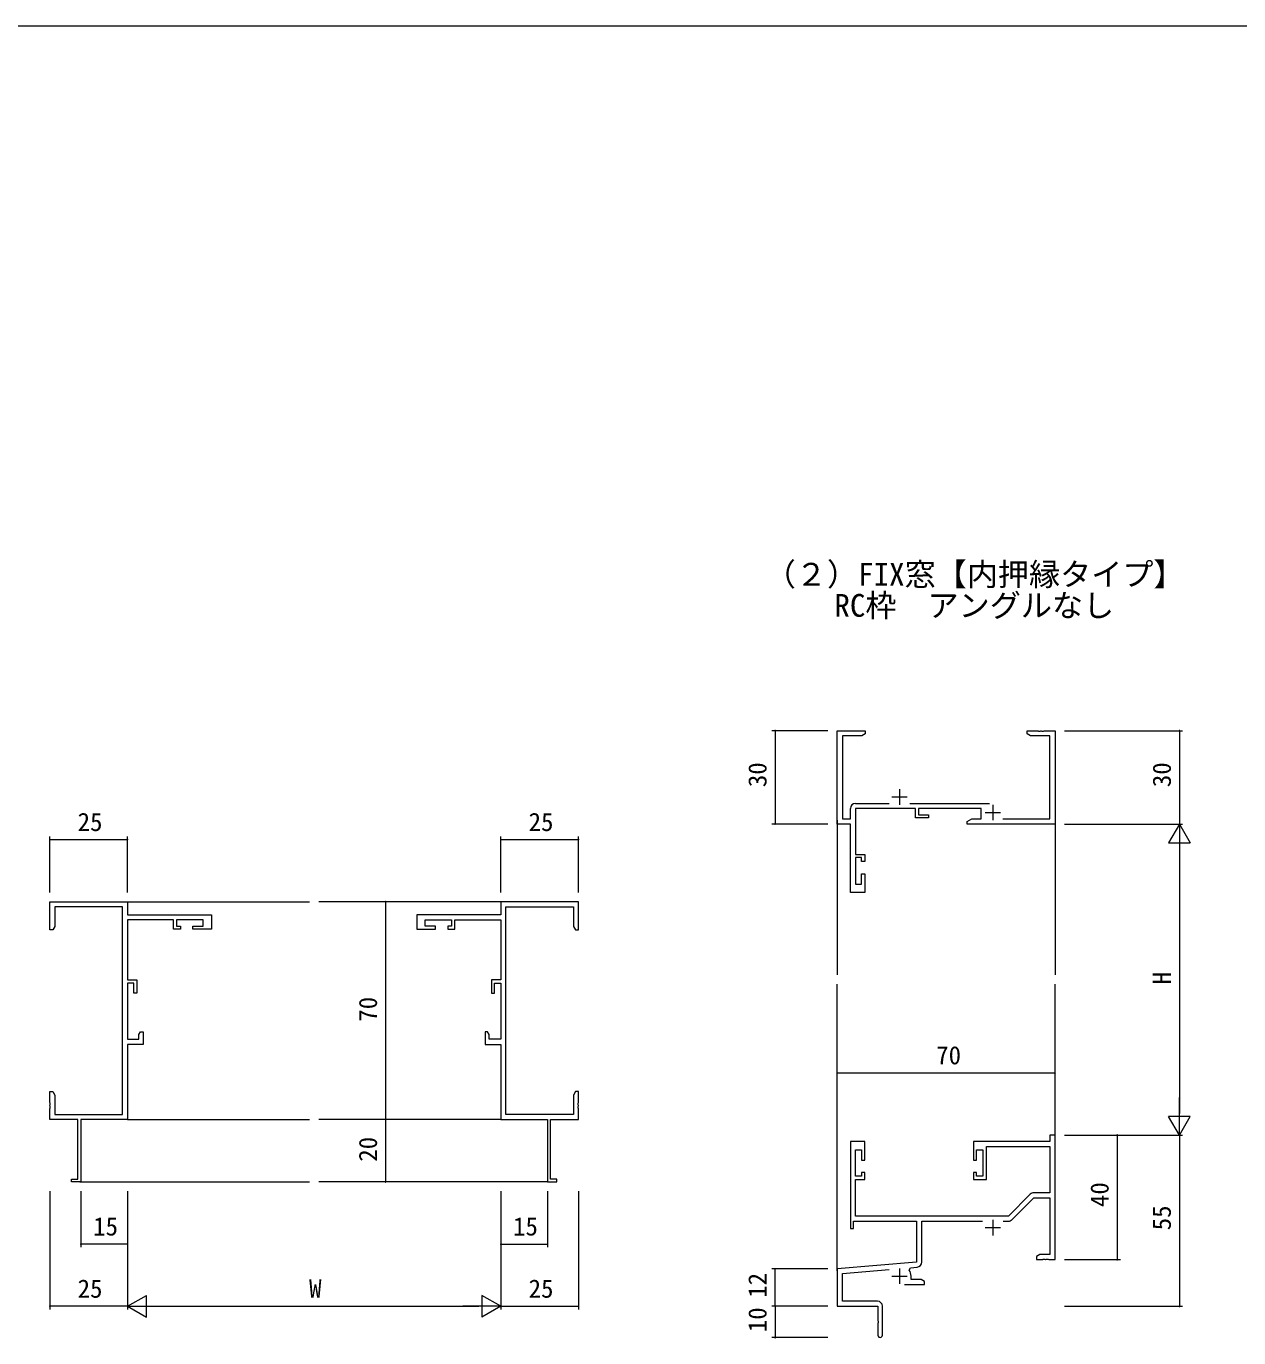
# Model space of a CAD drawing. Units: millimetres, scale not verified. Extents: x -1188 to 399, y -840 to 288.
# Drawn here: x -832.8 to -443, y -138.7 to 282.8 of the extents above; entities that cross this region are included whole.
import ezdxf
from ezdxf.enums import TextEntityAlignment as Align

# ---------------------------------------------------------------- set-up
doc = ezdxf.new("R2010")
doc.units = ezdxf.units.MM
doc.header["$LTSCALE"] = 4
for name, color, linetype, lineweight in [('0-1_YKK_ZWAK', 7, 'Continuous', 9), ('0-3_YKK_12', 2, 'Continuous', 9), ('0-4_YKK_D', 6, 'Continuous', 9), ('0-5_YKK_11', 7, 'Continuous', 9)]:
    doc.layers.add(name, color=color, linetype=linetype, lineweight=lineweight)
doc.layers.add('0-2_USER1', color=4, linetype='Continuous')
doc.styles.add('ＭＳ ゴシック', font='')
doc.styles.get('ＭＳ ゴシック').set_extended_font_data('MS Gothic')

msp = doc.modelspace()

# ---------------------------------------------------------------- linework, layer by layer
at = {"layer": '0-1_YKK_ZWAK'}
msp.add_line((357.6, 282.849), (-1182.4, 282.849), dxfattribs=at)
at = {"layer": '0-3_YKK_12'}
for p, q in [((-572.053, 27.687), (-572.053, -22.069)), ((-502.053, 26.432), (-502.053, -22.069)), ((-800.277, 1.435), (-741.778, 1.435)), ((-680.279, 1.435), (-738.778, 1.435)), ((-572.053, -117.137), (-572.053, -25.069)), ((-502.053, -73.57), (-502.053, -25.069)), ((-800.277, -68.565), (-741.778, -68.565)), ((-680.279, -68.565), (-738.778, -68.565)), ((-815.577, -88.565), (-741.778, -88.565)), ((-664.979, -88.565), (-738.778, -88.565))]:
    msp.add_line(p, q, dxfattribs=at)
at = {"layer": '0-4_YKK_D'}
for p, q in [((-575.053, 56.432), (-593.053, 56.432)), ((-592.053, 56.432), (-592.053, 26.432)), ((-499.053, 56.432), (-461.053, 56.432)), ((-462.053, 56.432), (-462.053, 26.432)), ((-575.053, 26.432), (-593.053, 26.432)), ((-499.053, 26.432), (-461.053, 26.432)), ((-499.053, 26.432), (-461.053, 26.432)), ((-462.053, 26.432), (-458.553, 20.37)), ((-462.053, 26.432), (-462.053, 14.308)), ((-825.277, 4.435), (-825.277, 22.435)), ((-825.277, 21.435), (-800.277, 21.435)), ((-800.277, 4.435), (-800.277, 22.435)), ((-680.277, 4.435), (-680.277, 22.435)), ((-680.277, 21.435), (-655.277, 21.435)), ((-655.277, 4.435), (-655.277, 22.435)), ((-462.053, 19.432), (-462.053, -66.57)), ((-692.881, 1.435), (-718.277, 1.435)), ((-717.277, 1.435), (-717.277, -68.565)), ((-572.053, -69.897), (-572.053, -52.565)), ((-572.053, -53.565), (-502.053, -53.565)), ((-502.053, -72.175), (-502.053, -52.565)), ((-462.053, -73.57), (-462.053, -61.445)), ((-692.881, -68.565), (-718.277, -68.565)), ((-692.881, -68.565), (-718.277, -68.565)), ((-717.277, -68.565), (-717.277, -88.565)), ((-462.053, -73.57), (-465.553, -67.507)), ((-458.553, -67.507), (-465.553, -67.507)), ((-462.053, -73.57), (-458.553, -67.507)), ((-499.053, -73.565), (-461.053, -73.565)), ((-499.053, -73.57), (-481.053, -73.57)), ((-499.053, -73.57), (-461.053, -73.57)), ((-482.053, -73.57), (-482.053, -113.565)), ((-462.053, -73.565), (-462.053, -128.565)), ((-825.275, -91.565), (-825.275, -129.565)), ((-815.277, -91.565), (-815.277, -109.565)), ((-800.277, -91.565), (-800.277, -109.565)), ((-800.275, -91.565), (-800.275, -129.565)), ((-800.275, -91.565), (-800.275, -129.565)), ((-692.881, -88.565), (-718.277, -88.565)), ((-680.277, -91.565), (-680.277, -109.565)), ((-680.277, -91.565), (-680.277, -129.565)), ((-680.277, -91.565), (-680.277, -129.565)), ((-665.277, -91.565), (-665.277, -109.565)), ((-655.277, -91.565), (-655.277, -129.565)), ((-800.277, -108.565), (-815.277, -108.565)), ((-680.277, -108.565), (-665.277, -108.565)), ((-499.053, -113.565), (-481.053, -113.565)), ((-575.053, -116.565), (-593.053, -116.565)), ((-592.053, -128.565), (-592.053, -116.565)), ((-800.275, -128.565), (-794.212, -125.065)), ((-794.212, -132.065), (-794.212, -125.065)), ((-686.339, -125.065), (-686.339, -132.065)), ((-680.277, -128.565), (-686.339, -125.065)), ((-800.275, -128.565), (-825.275, -128.565)), ((-800.275, -128.565), (-788.15, -128.565)), ((-800.275, -128.565), (-794.212, -132.065)), ((-793.275, -128.565), (-687.277, -128.565)), ((-680.277, -128.565), (-692.401, -128.565)), ((-680.277, -128.565), (-686.339, -132.065)), ((-680.277, -128.565), (-655.277, -128.565)), ((-575.053, -128.565), (-593.053, -128.565)), ((-575.053, -128.565), (-593.053, -128.565)), ((-592.053, -128.565), (-592.053, -138.565)), ((-499.053, -128.565), (-461.053, -128.565)), ((-575.053, -138.565), (-593.053, -138.565))]:
    msp.add_line(p, q, dxfattribs=at)
msp.add_lwpolyline([(-462.053, 26.432), (-465.553, 20.37), (-458.553, 20.37)], dxfattribs=at)
for centre, start, end in [((-592.053, 56.432), 90, 270), ((-592.053, 56.432), 270, 90), ((-462.053, 56.432), 90, 270), ((-462.053, 56.432), 270, 90), ((-592.053, 26.432), 90, 270), ((-592.053, 26.432), 270, 90), ((-825.277, 21.435), 0, 180), ((-825.277, 21.435), 180, 0), ((-800.277, 21.435), 0, 180), ((-800.277, 21.435), 180, 0), ((-680.277, 21.435), 0, 180), ((-680.277, 21.435), 180, 0), ((-655.277, 21.435), 0, 180), ((-655.277, 21.435), 180, 0), ((-717.277, 1.435), 90, 270), ((-717.277, 1.435), 270, 90), ((-572.053, -53.565), 0, 180), ((-572.053, -53.565), 180, 0), ((-502.053, -53.565), 0, 180), ((-502.053, -53.565), 180, 0), ((-717.277, -68.565), 90, 270), ((-717.277, -68.565), 90, 270), ((-717.277, -68.565), 270, 90), ((-717.277, -68.565), 270, 90), ((-482.053, -73.57), 90, 270), ((-482.053, -73.57), 270, 90), ((-717.277, -88.565), 90, 270), ((-717.277, -88.565), 270, 90), ((-815.277, -108.565), 0, 180), ((-815.277, -108.565), 180, 0), ((-800.277, -108.565), 0, 180), ((-800.277, -108.565), 180, 0), ((-680.277, -108.565), 0, 180), ((-680.277, -108.565), 180, 0), ((-665.277, -108.565), 0, 180), ((-665.277, -108.565), 180, 0), ((-482.053, -113.565), 90, 270), ((-482.053, -113.565), 270, 90), ((-592.053, -116.565), 90, 270), ((-592.053, -116.565), 270, 90), ((-825.275, -128.565), 0, 180), ((-825.275, -128.565), 180, 0), ((-655.277, -128.565), 0, 180), ((-655.277, -128.565), 180, 0), ((-592.053, -128.565), 90, 270), ((-592.053, -128.565), 90, 270), ((-592.053, -128.565), 270, 90), ((-592.053, -128.565), 270, 90), ((-462.053, -128.565), 90, 270), ((-462.053, -128.565), 270, 90), ((-592.053, -138.565), 90, 270), ((-592.053, -138.565), 270, 90)]:
    msp.add_arc(centre, 0.106, start, end, dxfattribs=at)
at = {"layer": '0-5_YKK_11'}
for p, q in [((-572.053, 26.432), (-572.053, 56.432)), ((-570.423, 54.802), (-570.423, 28.062)), ((-503.683, 54.802), (-509.962, 54.802)), ((-505.595, 56.432), (-502.053, 56.432)), ((-503.683, 28.062), (-503.683, 54.802)), ((-502.053, 56.432), (-502.053, 26.432)), ((-554.553, 35.132), (-549.553, 35.132)), ((-552.053, 37.632), (-552.053, 32.632)), ((-566.253, 33.062), (-555.404, 33.062)), ((-546.953, 31.432), (-566.223, 31.432)), ((-566.223, 31.432), (-566.223, 16.632)), ((-548.703, 33.062), (-523.146, 33.062)), ((-546.953, 28.432), (-546.953, 31.432)), ((-545.953, 31.432), (-545.953, 29.432)), ((-525.753, 31.432), (-545.953, 31.432)), ((-525.753, 28.062), (-525.753, 31.432)), ((-524.553, 30.132), (-519.553, 30.132)), ((-522.053, 32.632), (-522.053, 27.632)), ((-567.853, 26.432), (-572.053, 26.432)), ((-567.853, 4.432), (-567.853, 26.432)), ((-502.053, 26.432), (-530.253, 26.432)), ((-528.816, 28.062), (-525.753, 28.062)), ((-518.814, 28.062), (-503.683, 28.062)), ((-564.253, 7.132), (-564.253, 10.432)), ((-564.253, 10.432), (-563.253, 10.432)), ((-563.253, 10.432), (-563.253, 4.432)), ((-563.253, 4.432), (-567.853, 4.432)), ((-825.277, 1.435), (-800.277, 1.435)), ((-825.277, -7.565), (-825.277, 1.435)), ((-800.277, 1.435), (-800.277, -2.765)), ((-680.277, 1.435), (-680.277, -2.765)), ((-655.277, 1.435), (-680.277, 1.435)), ((-655.277, -7.565), (-655.277, 1.435)), ((-823.647, -0.195), (-823.647, -6.474)), ((-801.907, -0.195), (-823.647, -0.195)), ((-801.907, -66.935), (-801.907, -0.195)), ((-800.277, -2.765), (-773.277, -2.765)), ((-773.277, -2.765), (-773.277, -7.365)), ((-707.277, -2.765), (-707.277, -7.365)), ((-680.277, -2.765), (-707.277, -2.765)), ((-678.647, -0.195), (-656.907, -0.195)), ((-678.647, -66.935), (-678.647, -0.195)), ((-656.907, -0.195), (-656.907, -6.474)), ((-824.277, -7.565), (-825.277, -7.565)), ((-823.647, -6.474), (-824.277, -7.565)), ((-800.277, -4.395), (-800.277, -23.665)), ((-785.477, -4.395), (-800.277, -4.395)), ((-785.477, -7.365), (-785.477, -4.395)), ((-783.277, -7.365), (-785.477, -7.365)), ((-784.477, -4.395), (-784.477, -6.365)), ((-775.977, -4.395), (-784.477, -4.395)), ((-784.477, -6.365), (-783.277, -6.365)), ((-783.277, -6.365), (-783.277, -7.365)), ((-779.277, -6.365), (-775.977, -6.365)), ((-779.277, -7.365), (-779.277, -6.365)), ((-773.277, -7.365), (-779.277, -7.365)), ((-775.977, -6.365), (-775.977, -4.395)), ((-707.277, -7.365), (-701.277, -7.365)), ((-704.577, -4.395), (-696.077, -4.395)), ((-704.577, -6.365), (-704.577, -4.395)), ((-701.277, -6.365), (-704.577, -6.365)), ((-701.277, -7.365), (-701.277, -6.365)), ((-697.277, -6.365), (-697.277, -7.365)), ((-696.077, -6.365), (-697.277, -6.365)), ((-697.277, -7.365), (-695.077, -7.365)), ((-696.077, -4.395), (-696.077, -6.365)), ((-695.077, -4.395), (-680.277, -4.395)), ((-695.077, -7.365), (-695.077, -4.395)), ((-680.277, -4.395), (-680.277, -23.665)), ((-656.907, -6.474), (-656.277, -7.565)), ((-656.277, -7.565), (-655.277, -7.565)), ((-800.277, -23.665), (-797.277, -23.665)), ((-800.277, -24.665), (-800.277, -42.735)), ((-798.277, -24.665), (-800.277, -24.665)), ((-798.277, -27.865), (-798.277, -24.665)), ((-797.277, -23.665), (-797.277, -27.865)), ((-683.277, -23.665), (-683.277, -27.865)), ((-680.277, -23.665), (-683.277, -23.665)), ((-682.277, -24.665), (-680.277, -24.665)), ((-682.277, -27.865), (-682.277, -24.665)), ((-680.277, -24.665), (-680.277, -42.735)), ((-797.277, -27.865), (-798.277, -27.865)), ((-683.277, -27.865), (-682.277, -27.865)), ((-796.577, -41.231), (-796.077, -40.365)), ((-796.577, -42.735), (-796.577, -41.231)), ((-796.077, -40.365), (-795.277, -40.365)), ((-795.277, -40.365), (-795.277, -44.365)), ((-685.277, -40.365), (-685.277, -44.365)), ((-684.477, -40.365), (-685.277, -40.365)), ((-683.977, -41.231), (-684.477, -40.365)), ((-683.977, -42.735), (-683.977, -41.231)), ((-800.277, -42.735), (-796.577, -42.735)), ((-800.277, -44.365), (-800.277, -68.565)), ((-795.277, -44.365), (-800.277, -44.365)), ((-685.277, -44.365), (-680.277, -44.365)), ((-680.277, -42.735), (-683.977, -42.735)), ((-680.277, -44.365), (-680.277, -68.565)), ((-825.277, -59.565), (-824.277, -59.565)), ((-825.277, -63.107), (-825.277, -59.565)), ((-825.157, -63.29), (-825.277, -63.107)), ((-824.277, -59.565), (-823.647, -60.656)), ((-823.647, -60.656), (-823.647, -66.935)), ((-656.277, -59.565), (-656.907, -60.656)), ((-656.907, -60.656), (-656.907, -66.935)), ((-655.277, -59.565), (-656.277, -59.565)), ((-655.397, -63.29), (-655.277, -63.107)), ((-655.277, -63.107), (-655.277, -59.565)), ((-825.277, -64.023), (-825.157, -63.84)), ((-825.277, -64.107), (-825.277, -64.023)), ((-825.157, -64.29), (-825.277, -64.107)), ((-825.277, -65.023), (-825.157, -64.84)), ((-825.277, -68.565), (-825.277, -65.023)), ((-825.157, -63.84), (-825.157, -63.29)), ((-825.157, -64.84), (-825.157, -64.29)), ((-823.647, -66.935), (-801.907, -66.935)), ((-656.907, -66.935), (-678.647, -66.935)), ((-655.397, -63.84), (-655.397, -63.29)), ((-655.277, -64.023), (-655.397, -63.84)), ((-655.397, -64.29), (-655.277, -64.107)), ((-655.397, -64.84), (-655.397, -64.29)), ((-655.277, -65.023), (-655.397, -64.84)), ((-655.277, -64.107), (-655.277, -64.023)), ((-655.277, -68.565), (-655.277, -65.023)), ((-816.277, -68.565), (-825.277, -68.565)), ((-816.277, -87.665), (-816.277, -68.565)), ((-815.277, -68.565), (-815.277, -88.565)), ((-800.277, -68.565), (-815.277, -68.565)), ((-680.277, -68.565), (-665.277, -68.565)), ((-665.277, -68.565), (-665.277, -88.565)), ((-664.277, -68.565), (-655.277, -68.565)), ((-664.277, -87.665), (-664.277, -68.565)), ((-563.253, -75.565), (-567.853, -75.565)), ((-567.853, -75.565), (-567.853, -103.565)), ((-563.253, -81.565), (-563.253, -75.565)), ((-503.683, -75.565), (-528.253, -75.565)), ((-528.253, -75.565), (-528.253, -81.565)), ((-502.053, -113.565), (-502.053, -73.565)), ((-566.223, -86.765), (-566.223, -78.265)), ((-566.223, -78.265), (-564.253, -78.265)), ((-564.253, -78.265), (-564.253, -81.565)), ((-527.253, -78.265), (-525.253, -78.265)), ((-525.253, -78.265), (-525.253, -86.765)), ((-524.053, -87.765), (-524.053, -77.195)), ((-524.053, -77.195), (-503.683, -77.195)), ((-503.683, -77.195), (-503.683, -92.065)), ((-564.253, -81.565), (-563.253, -81.565)), ((-818.277, -87.665), (-816.277, -87.665)), ((-818.277, -88.565), (-818.277, -87.665)), ((-662.277, -87.665), (-664.277, -87.665)), ((-662.277, -88.565), (-662.277, -87.665)), ((-564.253, -86.765), (-566.223, -86.765)), ((-566.223, -87.765), (-563.253, -87.765)), ((-566.223, -99.565), (-566.223, -87.765)), ((-564.253, -85.565), (-564.253, -86.765)), ((-563.253, -85.565), (-564.253, -85.565)), ((-563.253, -87.765), (-563.253, -85.565)), ((-528.253, -85.565), (-528.253, -87.765)), ((-527.253, -85.565), (-528.253, -85.565)), ((-528.253, -87.765), (-524.053, -87.765)), ((-527.253, -86.765), (-527.253, -85.565)), ((-525.253, -86.765), (-527.253, -86.765)), ((-815.277, -88.565), (-818.277, -88.565)), ((-665.277, -88.565), (-662.277, -88.565)), ((-510.022, -92.534), (-517.053, -99.565)), ((-503.683, -92.065), (-508.89, -92.065)), ((-515.909, -100.726), (-508.878, -93.695)), ((-508.878, -93.695), (-503.683, -93.695)), ((-503.683, -93.695), (-503.683, -111.935)), ((-517.053, -99.565), (-566.223, -99.565)), ((-522.053, -100.765), (-522.053, -105.765)), ((-566.853, -101.195), (-546.553, -101.195)), ((-546.553, -101.195), (-546.553, -114.334)), ((-544.923, -114.362), (-544.923, -101.195)), ((-544.923, -101.195), (-525.404, -101.195)), ((-524.553, -103.265), (-519.553, -103.265)), ((-518.703, -101.195), (-517.041, -101.195)), ((-506.962, -111.935), (-508.053, -112.565)), ((-508.053, -112.565), (-508.053, -113.565)), ((-508.053, -113.565), (-506.011, -113.565)), ((-503.683, -111.935), (-506.962, -111.935)), ((-504.095, -113.565), (-502.053, -113.565)), ((-546.553, -114.334), (-572.053, -116.565)), ((-572.053, -116.565), (-572.053, -128.565)), ((-570.423, -118.059), (-555.423, -116.746)), ((-552.053, -116.365), (-552.053, -121.365)), ((-570.423, -126.935), (-570.423, -118.059)), ((-554.553, -118.865), (-549.553, -118.865)), ((-572.053, -128.565), (-559.053, -128.565)), ((-559.153, -126.935), (-570.423, -126.935)), ((-557.553, -137.815), (-557.553, -128.535))]:
    msp.add_line(p, q, dxfattribs=at)
for points in [[(-572.053, 56.432), (-563.053, 56.432), (-563.053, 55.432), (-564.144, 54.802), (-570.423, 54.802)], [(-509.962, 54.802), (-511.053, 55.432), (-511.053, 56.432), (-507.512, 56.432)], [(-507.512, 56.432), (-507.328, 56.312), (-506.778, 56.312), (-506.595, 56.432), (-506.512, 56.432), (-506.328, 56.312), (-505.778, 56.312), (-505.595, 56.432)], [(-570.423, 28.062), (-567.853, 28.062), (-567.853, 31.462)], [(-545.953, 29.432), (-542.753, 29.432), (-542.753, 28.432), (-546.953, 28.432)], [(-530.253, 26.432), (-530.253, 27.232), (-528.816, 28.062)], [(-566.223, 16.632), (-563.253, 16.632), (-563.253, 14.432), (-564.253, 14.432), (-564.253, 15.632), (-566.223, 15.632)], [(-566.223, 15.632), (-566.223, 7.132), (-564.253, 7.132)], [(-502.053, -73.565), (-503.683, -73.565), (-503.683, -75.565)], [(-528.253, -81.565), (-527.253, -81.565), (-527.253, -78.265)], [(-567.853, -103.565), (-566.853, -103.565), (-566.853, -101.195)], [(-506.011, -113.565), (-505.828, -113.445), (-505.278, -113.445), (-505.095, -113.565), (-505.011, -113.565), (-504.828, -113.445), (-504.278, -113.445), (-504.095, -113.565)], [(-548.914, -116.906), (-548.534, -116.144), (-546.384, -115.955)], [(-550.403, -121.565), (-544.053, -121.565), (-544.053, -120.565), (-545.144, -119.935), (-548.353, -119.935), (-548.353, -118.865)], [(-559.053, -128.565), (-559.053, -133.107), (-558.933, -133.29), (-558.933, -133.84), (-559.053, -134.023), (-559.053, -137.815)]]:
    msp.add_lwpolyline(points, dxfattribs=at)
for centre, radius, start, end in [((-566.253, 31.462), 1.6, 90, 179.99998), ((-508.89, -93.665), 1.6, 89.99998, 134.99998), ((-517.041, -99.595), 1.6, 269.99998, 314.99998), ((-552.053, -118.865), 3.7, 0, 31.9633), ((-546.523, -114.362), 1.6, 275, 0), ((-559.153, -128.535), 1.6, 0, 89.99998), ((-558.303, -137.815), 0.75, 179.99998, 0)]:
    msp.add_arc(centre, radius, start, end, dxfattribs=at)

# ---------------------------------------------------------------- texts
at = {"layer": '0-2_USER1', "style": 'ＭＳ ゴシック'}
for s, p in [('（２）FIX窓【内押縁タイプ】', (-595.38, 100.845)), ('RC枠  アングルなし', (-572.991, 90.845))]:
    msp.add_text(s, height=7.331, dxfattribs=at).set_placement(p, align=Align.BOTTOM_LEFT)
at = {"layer": '0-4_YKK_D', "color": 4, "style": 'ＭＳ ゴシック'}
for s, p in [('30', (-593.053, 38.301)), ('30', (-463.053, 38.301)), ('H', (-463.053, -25.116)), ('70', (-718.277, -37.085)), ('20', (-718.277, -82.085)), ('40', (-483.053, -96.662)), ('55', (-463.053, -104.135)), ('12', (-593.053, -125.818)), ('10', (-593.053, -136.867))]:
    msp.add_text(s, height=5.865, rotation=90, dxfattribs=at).set_placement(p, align=Align.BOTTOM_LEFT)
for s, p in [('25', (-816.297, 22.435)), ('25', (-671.297, 22.435)), ('70', (-540.245, -52.565)), ('15', (-811.297, -107.565)), ('15', (-676.297, -107.565)), ('25', (-816.295, -127.565)), ('W', (-741.876, -127.565)), ('25', (-671.297, -127.565))]:
    msp.add_text(s, height=5.865, dxfattribs=at).set_placement(p, align=Align.BOTTOM_LEFT)

doc.saveas('drawing.dxf')
